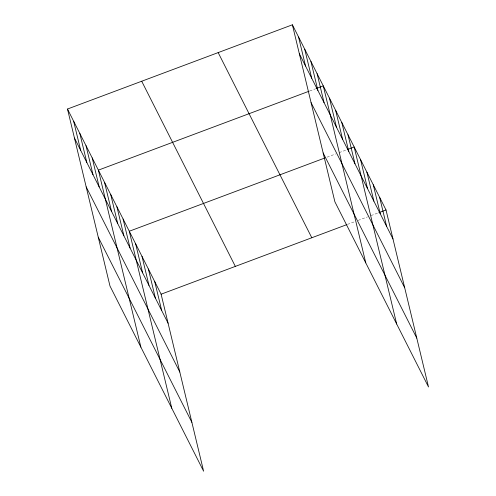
<?xml version="1.0" encoding="UTF-8"?>
<svg xmlns="http://www.w3.org/2000/svg" width="496" height="496" viewBox="0 0 496 496"><rect width="100%" height="100%" fill="white"/><g stroke="black" fill="none" stroke-linecap="round" stroke-linejoin="round"><path stroke-width="0.37" stroke-dasharray="2.48 1.86" d="M309.727 90.979L315.437 88.84M327.062 157.164L335.631 153.952M339.196 152.619L346.332 149.947M347.479 224.39L354.615 221.718M358.186 220.385L367.462 216.907M371.033 215.574L378.169 212.902"/><path stroke-width="0.74" d="M67.487 109.033L161.113 294.196L203.608 471.2L109.982 286.043L67.487 109.033L292.392 24.8L386.018 209.957L428.513 386.967L334.887 201.804L292.392 24.8M309.014 91.245L98.388 170.14L140.883 347.144M316.15 88.573L323.287 85.901L365.781 262.905M324.923 157.964L129.282 231.241L171.777 408.245M347.758 149.408L354.181 147.002L396.676 324.012M161.113 294.196L346.766 224.657M378.882 212.629L386.018 209.957M299.355 53.797L392.981 238.96M311.079 102.641L404.705 287.798M323.156 152.966L416.789 338.123M218.172 52.601L311.798 237.758M141.707 81.239L235.333 266.395M74.45 138.037L168.076 323.194M86.174 186.874L179.806 372.037M98.258 237.2L191.884 422.356M379.651 197.371L386.613 226.368M373.283 184.779L380.246 213.776M366.916 172.186L373.879 201.184M360.549 159.594L367.511 188.598M348.006 134.782L354.969 163.785M341.825 122.562L348.787 151.565M335.643 110.341L342.606 139.345M329.468 98.121L336.431 127.125M317.105 73.681L324.068 102.684M310.93 61.461L317.893 90.464M304.749 49.24L311.711 78.238M298.567 37.02L305.53 66.018M154.746 281.604L161.708 310.601M148.385 269.012L155.347 298.015M142.017 256.42L148.98 285.423M135.65 243.834L142.612 272.831M123.101 219.021L130.064 248.019M116.926 206.801L123.888 235.798M110.744 194.581L117.707 223.578M104.563 182.361L111.526 211.358M92.206 157.92L99.169 186.918M86.025 145.7L92.988 174.697M79.85 133.474L86.812 162.477M73.668 121.253L80.631 150.257"/></g></svg>
